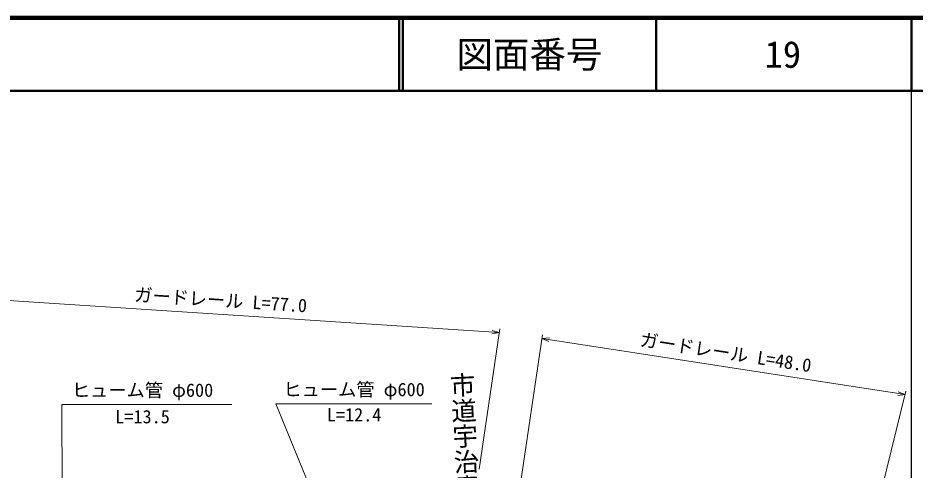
# Model space of a CAD drawing. Units: millimetres, scale not verified. Extents: x 40000 to 680000, y 20000 to 380000.
# Drawn here: x 456472 to 579500, y 318034 to 380000 of the extents above; entities that cross this region are included whole.
import ezdxf
from ezdxf.enums import TextEntityAlignment as Align

# ---------------------------------------------------------------- set-up
doc = ezdxf.new("R2010")
doc.units = ezdxf.units.MM
doc.header["$LTSCALE"] = 1000
for name, color, linetype, lineweight in [('M-BGD-HTXT', 7, 'Continuous', 13), ('M-STR-HTXT', 7, 'Continuous', 13), ('M-TTL', 2, 'Continuous', 140), ('M-TTL-BAND', 7, 'Continuous', 25), ('M-TTL-LINE', 7, 'Continuous', 50), ('M-TTL-TXT', 7, 'Continuous', 13)]:
    doc.layers.add(name, color=color, linetype=linetype, lineweight=lineweight)
doc.styles.add('@ＭＳ ゴシック', font='')
doc.styles.add('ＭＳ ゴシック', font='')
doc.styles.get('@ＭＳ ゴシック').set_extended_font_data('@MS Gothic')
doc.styles.get('ＭＳ ゴシック').set_extended_font_data('MS Gothic')

msp = doc.modelspace()

# ---------------------------------------------------------------- linework, layer by layer
at = {"layer": 'M-STR-HTXT'}
for p, q in [((445813, 341873), (522475, 336867)), ((519704, 318171), (522554, 337403)), ((522475, 336867), (521494, 337182)), ((522475, 336867), (521461, 336683)), ((522026, 293655), (528412, 336554)), ((528337, 336048), (529364, 336143)), ((578144, 328369), (528337, 336048)), ((528337, 336048), (529287, 335649)), ((567204, 284074), (578257, 328825)), ((578144, 328369), (577194, 328768)), ((578144, 328369), (577118, 328274)), ((462557, 296954), (462513, 327020)), ((462513, 327020), (485821, 327020)), ((505792, 293127), (491818, 327110)), ((491818, 327110), (513245, 327110))]:
    msp.add_line(p, q, dxfattribs=at)
at = {"layer": 'M-TTL'}
msp.add_line((680000, 380000), (40000, 380000), dxfattribs=at)
at = {"layer": 'M-TTL-BAND'}
msp.add_line((579000, 20000), (579000, 370000), dxfattribs=at)
at = {"layer": 'M-TTL-LINE'}
for p, q in [((508747, 380000), (508747, 370000)), ((509247, 380000), (509247, 370000)), ((543997, 380000), (543997, 370000)), ((579000, 380000), (579000, 370000)), ((40000, 370000), (680000, 370000))]:
    msp.add_line(p, q, dxfattribs=at)

# ---------------------------------------------------------------- texts
at = {"layer": 'M-BGD-HTXT', "style": '@ＭＳ ゴシック'}
msp.add_text('市道宇治青山下線', height=2566, rotation=272.811, dxfattribs=at).set_placement((518021, 317454), align=Align.MIDDLE_CENTER)
at = {"layer": 'M-STR-HTXT', "style": 'ＭＳ ゴシック'}
for s, rotation, p in [('ガードレール L=77.0', 356.264, (484176, 339869)), ('ガードレール L=48.0', 351.235, (553317, 332703))]:
    msp.add_text(s, height=1833, rotation=rotation, dxfattribs=at).set_placement(p, align=Align.BOTTOM_CENTER)
for s, p in [('ヒューム管 φ600', (473559, 327520)), ('ヒューム管 φ600', (502572, 327610)), ('L=13.5', (473559, 323888)), ('L=12.4', (502572, 324140))]:
    msp.add_text(s, height=1833, dxfattribs=at).set_placement(p, align=Align.BOTTOM_CENTER)
at = {"layer": 'M-TTL-TXT', "style": 'ＭＳ ゴシック'}
for s, p in [('図面番号', (526622, 375000)), ('19', (561372, 375000))]:
    msp.add_text(s, height=3666, dxfattribs=at).set_placement(p, align=Align.MIDDLE_CENTER)

doc.saveas('drawing.dxf')
